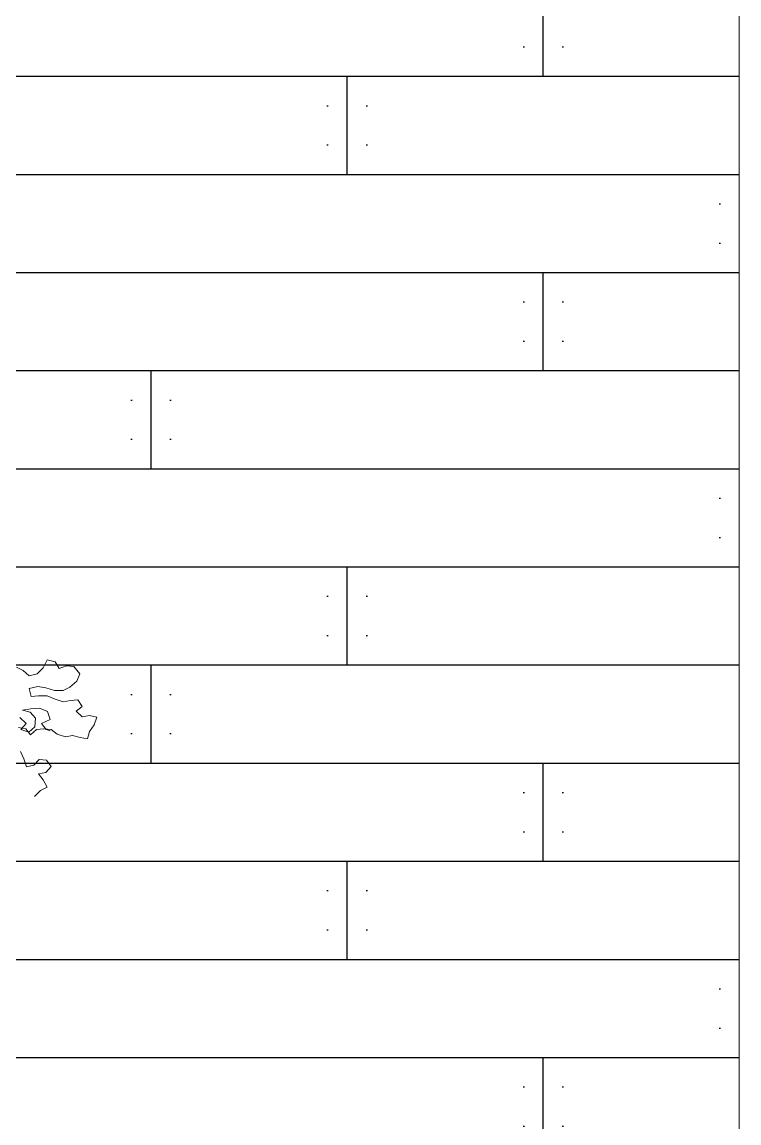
# Model space of a CAD drawing. Header units: metres. Extents: x -58 to 722, y -1100 to 345.
# Drawn here: x 33.818 to 34.549, y -19.477 to -18.355 of the extents above; entities that cross this region are included whole.
import ezdxf

# ---------------------------------------------------------------- set-up
doc = ezdxf.new("R2010")
doc.units = ezdxf.units.M
doc.header["$MEASUREMENT"] = 0
doc.layers.add('FSR_ARQ_006ARBOLES', color=74, linetype='Continuous', lineweight=0)
doc.layers.add('muro bajo', color=33, linetype='Continuous', lineweight=9)
doc.layers.add('FSR_ARQ_008MOBILIARIO', color=115, linetype='Continuous')

# ---------------------------------------------------------------- blocks, each defined once
blk = doc.blocks.new('arboles fsr 01')
at = {"layer": 'FSR_ARQ_006ARBOLES'}
for points in [[(185.8405, -35.4976), (185.8341, -35.4911), (185.8269, -35.4876), (185.8312, -35.4797), (185.8362, -35.4733), (185.8283, -35.4718), (185.8226, -35.4654), (185.8276, -35.4589), (185.8355, -35.4582), (185.8412, -35.464), (185.8491, -35.4661), (185.852, -35.4575), (185.8555, -35.4497)], [(185.8577, -35.4239), (185.8498, -35.4254), (185.8448, -35.4318), (185.8384, -35.4261), (185.8305, -35.4253), (185.8227, -35.426), (185.8162, -35.431), (185.8076, -35.4339), (185.7998, -35.4325), (185.7919, -35.4346), (185.784, -35.436), (185.7819, -35.4282), (185.7769, -35.421), (185.774, -35.4131), (185.7819, -35.411), (185.7898, -35.4124), (185.7962, -35.4067), (185.7898, -35.4017), (185.7941, -35.3946), (185.802, -35.3953), (185.8098, -35.3967), (185.8184, -35.3939), (185.827, -35.3903), (185.8363, -35.3903), (185.8442, -35.391), (185.8463, -35.3824), (185.837, -35.3803), (185.8284, -35.3817), (185.8191, -35.3846), (185.8098, -35.3846), (185.8027, -35.381), (185.7955, -35.3745), (185.792, -35.3667), (185.7984, -35.3588), (185.8063, -35.3581), (185.8141, -35.361), (185.8184, -35.3538), (185.827, -35.3517), (185.8313, -35.3603), (185.8377, -35.3667), (185.8463, -35.3689), (185.8528, -35.3631), (185.8599, -35.3596)], [(185.8561, -35.4133), (185.8496, -35.4197), (185.8553, -35.4262), (185.8467, -35.429), (185.8403, -35.4233), (185.8396, -35.414), (185.8453, -35.4076), (185.8532, -35.4054), (185.8446, -35.404), (185.8353, -35.4033), (185.8267, -35.4068), (185.8239, -35.4154), (185.8332, -35.4197), (185.8281, -35.4261), (185.8239, -35.4276)]]:
    blk.add_lwpolyline(points, dxfattribs=at)

msp = doc.modelspace()

# ---------------------------------------------------------------- hatches: boundary and pattern name
at = {"layer": 'FSR_ARQ_008MOBILIARIO', "ltscale": 0.005}
h = msp.add_hatch(dxfattribs=at)
h.set_pattern_fill('BOARDWN', color=256, scale=0.05, pattern_type=2)
h.set_pattern_definition([(0, (32.14936, -14.61053), (0, 0.1), []), (90, (32.14936, -14.61053), (-0.2, 0.2), [0.1, -0.7]), (90, (32.16936, -14.58053), (-0.2, 0.2), [0, -0.04, 0, -0.76]), (90, (32.92936, -14.58053), (-0.2, 0.2), [0, -0.04, 0, -0.76]), (90, (32.54936, -14.51053), (-0.2, 0.2), [0.1, -0.7]), (90, (32.52936, -14.48053), (-0.2, 0.2), [0, -0.04, 0, -0.76]), (90, (32.56936, -14.48053), (-0.2, 0.2), [0, -0.04, 0, -0.76])])
h.paths.add_polyline_path([(34.5491, -18.3012), (32.0491, -18.3112), (32.0491, -20.9412), (34.5491, -20.9412)])

# ---------------------------------------------------------------- linework, layer by layer
at = {"layer": 'muro bajo', "ltscale": 0.005}
msp.add_lwpolyline([(34.5491, -18.3112), (34.5491, -21.1212)], dxfattribs=at)

# ---------------------------------------------------------------- block references
at = {"layer": 'FSR_ARQ_006ARBOLES', "xscale": -0.9551441900355857, "yscale": 0.9551441900355857, "zscale": 0.9551441900355857}
msp.add_blockref('arboles fsr 01', (211.3352, 14.7609), dxfattribs=at)

doc.saveas('drawing.dxf')
